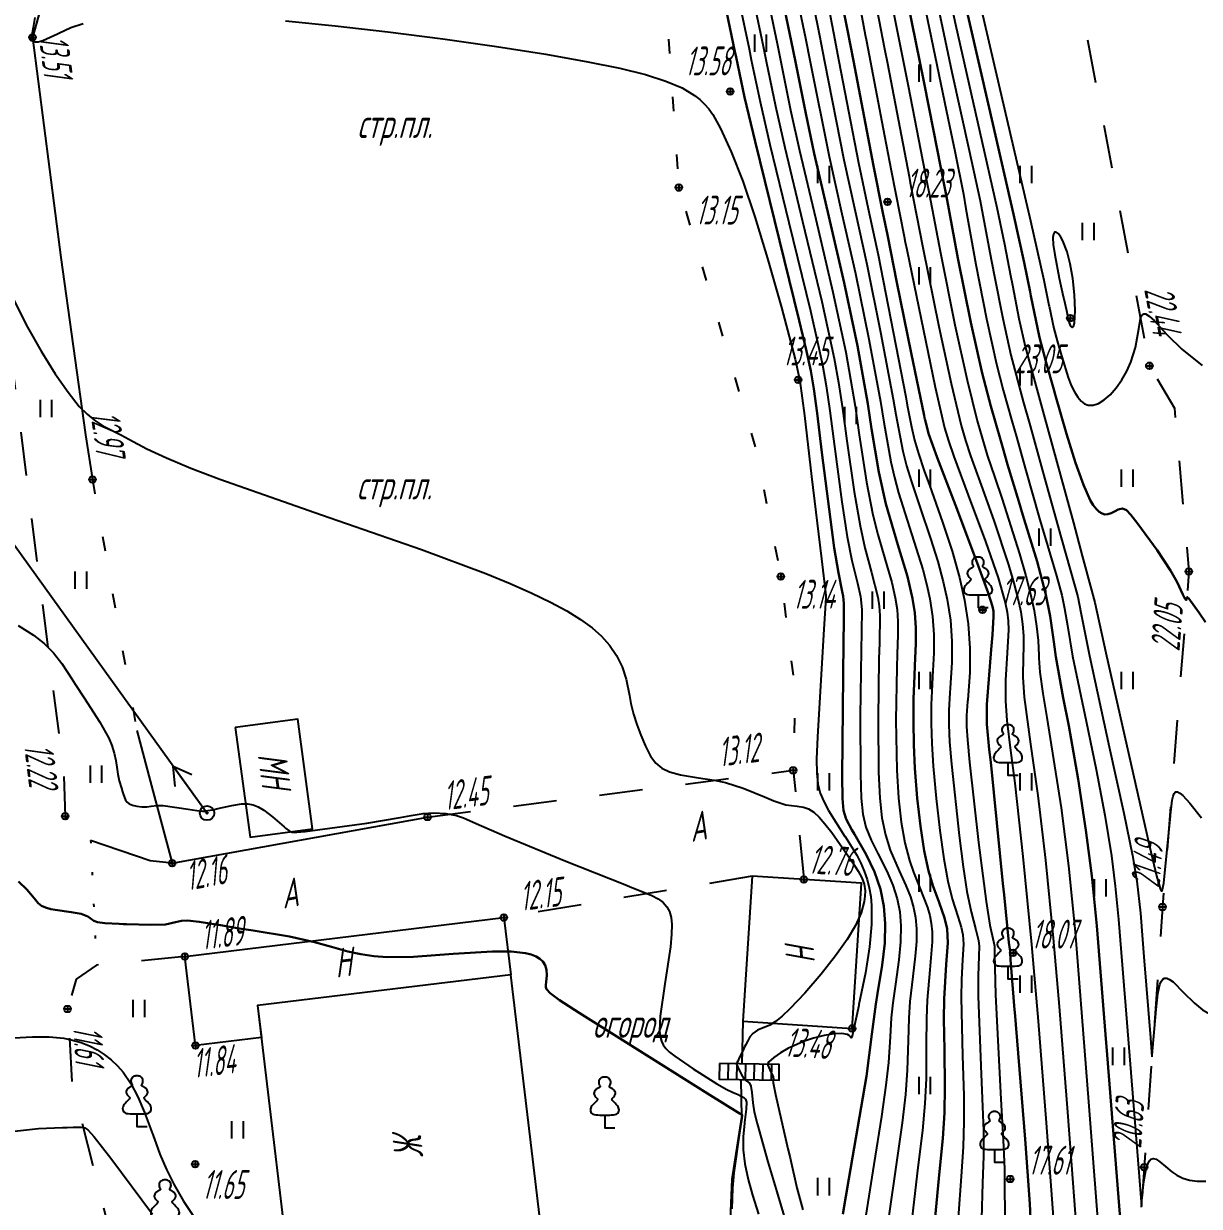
# Model space of a CAD drawing. Extents: x 1233805 to 1234355, y 654698 to 655114.
# Drawn here: x 1234185.61 to 1234226.26, y 654843.69 to 654884.59 of the extents above; entities that cross this region are included whole.
import ezdxf

# ---------------------------------------------------------------- set-up
doc = ezdxf.new("R2010")
doc.units = 0
for name, pattern in [('ИИDash_05_15', [2, 0.5, -1.5]), ('ИИDash_15_15', [3, 1.5, -1.5]), ('ИИDot', [1, 0, -1])]:
    doc.linetypes.add(name, pattern=pattern)
for name, color, linetype, lineweight in [('ИИ_ГОРИЗОНТАЛИ_ОСН', 32, 'Continuous', 25), ('ИИ_ГОРИЗОНТАЛИ_УТОЛЩ', 32, 'Continuous', 30), ('ИИ_ДОРОГИ_АД', 7, 'Continuous', 25), ('ИИ_ЛЭП_НН', 250, 'Continuous', 25), ('ИИ_ОГРАДЫ', 7, 'Continuous', 25), ('ИИ_ОТМЕТКИ', 7, 'Continuous', 25), ('ИИ_СООРУЖЕНИЕ', 7, 'Continuous', 25), ('ИИ_СТРОЕНИЕ', 7, 'Continuous', 25), ('ИИ_УГОДЬЯ', 7, 'Continuous', 25)]:
    doc.layers.add(name, color=color, linetype=linetype, lineweight=lineweight)
doc.styles.add('VNIPISIMPLEXCUR', font='simplex.shx', dxfattribs={"width": 0.8, "oblique": 15})
doc.styles.add('ГОСТ 2.304 КУРСИВ', font='cs_gost2304.shx', dxfattribs={"oblique": 15})
doc.linetypes.add('ИИ052801П', pattern='A,2,[39,3dservice.shx,S=0.8,R=0,X=0,Y=0],2', length=4)
doc.linetypes.add('ИИ054741_6', pattern='A,2,-0.5,[35,3dservice.shx,S=1,R=0,X=0,Y=0],-0.5,2', length=5)
doc.linetypes.add('ИИ054763', pattern='A,2.5,[23,3dservice.shx,S=0.85,R=45,X=0,Y=0],5,[23,3dservice.shx,S=0.85,R=225,X=0,Y=0],2.5', length=10)

# ---------------------------------------------------------------- blocks, each defined once
blk = doc.blocks.new('ИИ05401')
at = {"color": 0, "linetype": 'Continuous', "lineweight": 25}
for points in [[(-0.4, 1.2), (-0.4, 0)], [(0.4, 1.2), (0.4, 0)]]:
    blk.add_lwpolyline(points, dxfattribs=at)
blk = doc.blocks.new('ИИ053881')
at = {"color": 0, "linetype": 'Continuous', "lineweight": 25}
blk.add_lwpolyline([(0, 0.875), (0.129, 0.876), (0.342, 0.878), (0.479, 0.882), (0.614, 0.891), (0.726, 0.907), (0.816, 0.94), (0.906, 1), (0.956, 1.071), (0.983, 1.151), (0.991, 1.231), (0.986, 1.295), (0.963, 1.379), (0.932, 1.445), (0.884, 1.516), (0.798, 1.61), (0.719, 1.692), (0.646, 1.766), (0.575, 1.842), (0.536, 1.889), (0.511, 1.929), (0.501, 1.967), (0.504, 1.992), (0.518, 2.017), (0.545, 2.049), (0.608, 2.115), (0.679, 2.198), (0.732, 2.29), (0.745, 2.372), (0.736, 2.444), (0.709, 2.515), (0.672, 2.575), (0.633, 2.617), (0.596, 2.646), (0.548, 2.678), (0.495, 2.709), (0.408, 2.76), (0.363, 2.789), (0.336, 2.812), (0.324, 2.831), (0.321, 2.846), (0.325, 2.865), (0.335, 2.89), (0.353, 2.928), (0.372, 2.968), (0.4, 3.034), (0.413, 3.103), (0.412, 3.19), (0.398, 3.247), (0.363, 3.319), (0.32, 3.377), (0.284, 3.414), (0.246, 3.444), (0.181, 3.476), (0.125, 3.489), (0.07, 3.496), (0, 3.5), (-0.07, 3.496), (-0.125, 3.489), (-0.181, 3.476), (-0.246, 3.444), (-0.284, 3.414), (-0.32, 3.377), (-0.363, 3.319), (-0.398, 3.247), (-0.412, 3.19), (-0.413, 3.103), (-0.4, 3.034), (-0.372, 2.968), (-0.353, 2.928), (-0.335, 2.89), (-0.325, 2.865), (-0.321, 2.846), (-0.324, 2.831), (-0.336, 2.812), (-0.363, 2.789), (-0.408, 2.76), (-0.495, 2.709), (-0.548, 2.678), (-0.596, 2.646), (-0.633, 2.617), (-0.672, 2.575), (-0.709, 2.515), (-0.736, 2.444), (-0.745, 2.372), (-0.732, 2.29), (-0.679, 2.198), (-0.608, 2.115), (-0.545, 2.049), (-0.518, 2.017), (-0.504, 1.992), (-0.501, 1.967), (-0.511, 1.929), (-0.536, 1.889), (-0.575, 1.842), (-0.646, 1.766), (-0.719, 1.692), (-0.798, 1.61), (-0.884, 1.516), (-0.932, 1.445), (-0.963, 1.379), (-0.986, 1.295), (-0.991, 1.231), (-0.983, 1.151), (-0.956, 1.071), (-0.906, 1), (-0.816, 0.94), (-0.726, 0.907), (-0.614, 0.891), (-0.479, 0.882), (-0.342, 0.878), (-0.129, 0.876)], close=True, dxfattribs=at)
blk.add_lwpolyline([(0, 0.875), (0, 0), (0.7, 0)], dxfattribs=at)
blk = doc.blocks.new('ИИ051081')
at = {"linetype": 'Continuous', "lineweight": 25}
blk.add_hatch(color=0, dxfattribs=at).paths.add_polyline_path([(-0.05, 0, 1), (0.05, 0, 1)])
at = {"color": 0, "linetype": 'Continuous', "lineweight": 25}
for radius in [0.5, 0.05]:
    blk.add_circle((0, 0), radius, dxfattribs=at)
blk = doc.blocks.new('ИИ051144')
at = {"color": 0, "linetype": 'Continuous', "lineweight": 25, "flags": 128}
for points in [[(4, 0), (0, 0)], [(2.775, 0.707), (4, 0), (2.775, -0.707)]]:
    blk.add_lwpolyline(points, dxfattribs=at)
blk = doc.blocks.new('PICKET')
at = {"color": 0, "linetype": 'Continuous', "lineweight": 25}
for p, q in [((-0.23, 0), (0.23, 0)), ((0, 0.23), (0, -0.23))]:
    blk.add_line(p, q, dxfattribs=at)
blk.add_circle((0, 0), 0.23, dxfattribs=at)
at = {"color": 0, "linetype": 'Continuous', "style": 'VNIPISIMPLEXCUR', "oblique": 15, "width": 0.8}
blk.add_attdef('OTMETKA', (1.25, 0.3), '', height=2, dxfattribs=at)
at = {"color": 8, "linetype": 'Continuous', "style": 'VNIPISIMPLEXCUR', "oblique": 15, "width": 0.8, "flags": 1}
blk.add_attdef('NOMER', (1.25, -2.7), '', height=2, dxfattribs=at)

msp = doc.modelspace()

# ---------------------------------------------------------------- linework, layer by layer
at = {"layer": 'ИИ_ГОРИЗОНТАЛИ_ОСН', "flags": 128}
for points, elevation in [([(1234218.083, 654887.841), (1234219.134, 654883.306), (1234220.418, 654877.762), (1234220.882, 654875.719), (1234221.062, 654874.848), (1234221.068, 654874.814), (1234221.228, 654874.045), (1234221.347, 654873.612), (1234221.495, 654873.094), (1234221.503, 654873.066), (1234221.726, 654872.344), (1234221.832, 654872.075), (1234221.94, 654871.852), (1234222.054, 654871.669), (1234222.172, 654871.531), (1234222.294, 654871.438), (1234222.42, 654871.388), (1234222.586, 654871.387), (1234222.77, 654871.448), (1234222.968, 654871.572), (1234223.173, 654871.755), (1234223.381, 654871.992), (1234223.578, 654872.27), (1234223.752, 654872.572), (1234223.893, 654872.881), (1234224.052, 654873.392), (1234224.164, 654874.031), (1234224.226, 654874.388), (1234224.258, 654874.479), (1234224.298, 654874.532), (1234224.341, 654874.551), (1234224.394, 654874.547), (1234224.531, 654874.471), (1234224.713, 654874.305), (1234224.989, 654874.003), (1234225.172, 654873.798), (1234225.66, 654873.324), (1234226.356, 654872.77)], 22.5), ([(1234217.2, 654887.473), (1234217.829, 654884.555), (1234218.67, 654880.828), (1234219.259, 654878.223), (1234219.529, 654876.958), (1234219.736, 654875.875), (1234219.798, 654875.537), (1234220.024, 654874.392), (1234220.238, 654873.427), (1234220.569, 654872.195), (1234220.888, 654871.058), (1234221.904, 654867.321), (1234222.213, 654866.181), (1234222.536, 654865), (1234222.618, 654864.694), (1234222.644, 654864.573), (1234223.025, 654862.831), (1234224.535, 654856.142), (1234224.779, 654855.113), (1234224.906, 654854.676), (1234224.946, 654854.599), (1234224.979, 654854.603), (1234225.035, 654854.866), (1234225.261, 654857.192), (1234225.263, 654857.209), (1234225.319, 654857.737), (1234225.35, 654857.877), (1234225.388, 654857.968), (1234225.439, 654858.016), (1234225.505, 654858.02), (1234225.588, 654857.979), (1234225.693, 654857.892), (1234225.934, 654857.626), (1234226.338, 654857.124)], 21.5), ([(1234216.977, 654886.364), (1234217.702, 654882.912), (1234218.297, 654880.202), (1234218.68, 654878.453), (1234219.021, 654876.672), (1234219.162, 654875.899), (1234219.461, 654874.387), (1234219.743, 654873.117), (1234220.173, 654871.524), (1234220.413, 654870.677), (1234220.921, 654868.834), (1234221.48, 654866.807), (1234221.808, 654865.666), (1234222.06, 654864.761), (1234222.167, 654864.227), (1234222.461, 654862.73), (1234223.144, 654859.581), (1234223.645, 654857.289), (1234223.947, 654855.82), (1234224.096, 654854.932), (1234224.221, 654853.82), (1234224.295, 654852.915), (1234224.342, 654852.318), (1234224.569, 654849.515), (1234224.623, 654848.856)], 21), ([(1234214.447, 654885.642), (1234214.71, 654884.195), (1234214.75, 654883.985), (1234215.376, 654880.701), (1234215.602, 654879.507), (1234216.054, 654877.224), (1234216.094, 654877.03), (1234216.145, 654876.777), (1234217.128, 654872.013), (1234217.451, 654870.608), (1234217.585, 654870.155), (1234217.775, 654869.612), (1234218.271, 654868.278), (1234218.867, 654866.674), (1234219.304, 654865.42), (1234219.548, 654864.57), (1234219.615, 654864.239), (1234219.649, 654863.936), (1234219.658, 654863.618), (1234219.643, 654863.216), (1234219.617, 654862.829), (1234219.562, 654861.881), (1234219.559, 654861.165), (1234219.608, 654860.488), (1234219.736, 654859.454), (1234219.881, 654858.323), (1234220.163, 654855.785), (1234220.458, 654852.747), (1234220.686, 654850.093), (1234220.961, 654846.576), (1234221.248, 654842.687)], 18.5), ([(1234214.982, 654885.754), (1234215.373, 654883.718), (1234215.474, 654883.208), (1234216.222, 654879.305), (1234216.265, 654879.08), (1234216.7, 654876.845), (1234217.259, 654874.11), (1234217.68, 654872.137), (1234218.026, 654870.695), (1234218.177, 654870.17), (1234218.352, 654869.637), (1234218.717, 654868.622), (1234219.154, 654867.406), (1234219.666, 654865.868), (1234219.851, 654865.24), (1234219.988, 654864.711), (1234220.084, 654864.248), (1234220.146, 654863.82), (1234220.176, 654863.413), (1234220.177, 654862.978), (1234220.168, 654862.713), (1234220.158, 654861.987), (1234220.204, 654861.291), (1234220.425, 654859.675), (1234220.68, 654857.894), (1234220.944, 654855.664), (1234221.211, 654852.961), (1234221.413, 654850.597), (1234221.697, 654846.941), (1234222.1, 654841.599)], 19), ([(1234215.515, 654885.844), (1234216.045, 654883.182), (1234216.197, 654882.432), (1234216.843, 654879.102), (1234216.914, 654878.714), (1234217.306, 654876.66), (1234217.812, 654874.176), (1234218.232, 654872.261), (1234218.582, 654870.854), (1234218.93, 654869.662), (1234219.187, 654868.888), (1234219.441, 654868.139), (1234220.045, 654866.254), (1234220.264, 654865.493), (1234220.428, 654864.853), (1234220.547, 654864.291), (1234220.633, 654863.756), (1234220.687, 654863.25), (1234220.712, 654862.74), (1234220.714, 654862.648), (1234220.742, 654862.156), (1234220.848, 654861.417), (1234220.985, 654860.587), (1234221.479, 654857.466), (1234221.733, 654855.458), (1234221.963, 654853.176), (1234222.433, 654847.307), (1234223.267, 654836.389)], 19.5), ([(1234216.671, 654885.67), (1234217.575, 654881.269), (1234217.801, 654880.181), (1234218.101, 654878.684), (1234218.186, 654878.186), (1234218.527, 654876.261), (1234218.899, 654874.382), (1234219.249, 654872.808), (1234219.478, 654871.908), (1234219.779, 654870.849), (1234219.939, 654870.296), (1234220.243, 654869.212), (1234220.747, 654867.432), (1234221.013, 654866.544), (1234221.325, 654865.493), (1234221.502, 654864.828), (1234221.601, 654864.363), (1234221.7, 654863.768), (1234221.88, 654862.71), (1234222.344, 654860.464), (1234222.695, 654858.796), (1234222.998, 654857.21), (1234223.218, 654855.814), (1234223.352, 654854.756), (1234223.468, 654853.605), (1234223.654, 654851.327), (1234223.71, 654850.62), (1234224.154, 654845.012), (1234224.259, 654843.692)], 20.5), ([(1234210.364, 654885.285), (1234210.691, 654883.717), (1234210.768, 654883.339), (1234211.072, 654881.879), (1234211.412, 654880.408), (1234212.07, 654877.705), (1234212.813, 654874.649), (1234213.062, 654873.576), (1234213.227, 654872.79), (1234213.354, 654872.065), (1234213.482, 654871.195), (1234213.643, 654869.966), (1234213.898, 654868.054), (1234214.083, 654866.843), (1234214.243, 654866.022), (1234214.438, 654865.233), (1234214.55, 654864.771), (1234214.596, 654864.328), (1234214.585, 654863.542), (1234214.569, 654862.916), (1234214.539, 654860.64), (1234214.542, 654858.629), (1234214.567, 654857.801), (1234214.624, 654857.251), (1234214.729, 654856.803), (1234214.909, 654856.353), (1234215.144, 654855.893), (1234215.453, 654855.282), (1234215.661, 654854.794), (1234215.81, 654854.326), (1234215.901, 654853.873), (1234215.94, 654853.389), (1234215.93, 654852.836), (1234215.873, 654852.211), (1234215.755, 654851.369), (1234215.663, 654850.721), (1234215.611, 654850.207), (1234215.568, 654849.546), (1234215.509, 654848.665), (1234215.426, 654847.875), (1234215.274, 654846.793), (1234215.007, 654845.129), (1234214.73, 654843.388)], 14.5), ([(1234210.871, 654885.277), (1234211.178, 654883.808), (1234211.282, 654883.291), (1234211.602, 654881.731), (1234211.924, 654880.303), (1234212.537, 654877.749), (1234213.203, 654874.973), (1234213.63, 654873.006), (1234213.779, 654872.179), (1234213.92, 654871.275), (1234214.074, 654870.165), (1234214.325, 654868.391), (1234214.528, 654867.224), (1234214.698, 654866.464), (1234214.931, 654865.603), (1234215.149, 654864.751), (1234215.195, 654864.444), (1234215.217, 654864.12), (1234215.201, 654863.164), (1234215.182, 654862.621), (1234215.151, 654860.557), (1234215.171, 654858.698), (1234215.214, 654857.805), (1234215.288, 654857.117), (1234215.404, 654856.532), (1234215.572, 654855.999), (1234215.885, 654855.288), (1234216.118, 654854.777), (1234216.27, 654854.39), (1234216.379, 654854.025), (1234216.447, 654853.676), (1234216.479, 654853.288), (1234216.476, 654852.846), (1234216.437, 654852.341), (1234216.353, 654851.635), (1234216.254, 654850.767), (1234216.218, 654850.198), (1234216.194, 654849.419), (1234216.16, 654848.394), (1234216.1, 654847.558), (1234215.985, 654846.571), (1234215.776, 654845.126), (1234215.529, 654843.364)], 15), ([(1234211.378, 654885.268), (1234211.665, 654883.9), (1234211.791, 654883.269), (1234212.128, 654881.597), (1234212.435, 654880.198), (1234212.996, 654877.825), (1234213.592, 654875.297), (1234214.033, 654873.224), (1234214.357, 654871.356), (1234214.503, 654870.367), (1234214.752, 654868.731), (1234214.972, 654867.604), (1234215.145, 654866.919), (1234215.397, 654866.049), (1234215.624, 654865.262), (1234215.748, 654864.73), (1234215.809, 654864.326), (1234215.839, 654863.907), (1234215.84, 654863.448), (1234215.815, 654862.781), (1234215.796, 654862.326), (1234215.763, 654860.495), (1234215.8, 654858.767), (1234215.861, 654857.807), (1234215.952, 654856.978), (1234216.077, 654856.261), (1234216.235, 654855.644), (1234216.377, 654855.238), (1234216.587, 654854.725), (1234216.865, 654854.018), (1234216.943, 654853.741), (1234216.993, 654853.478), (1234217.019, 654853.177), (1234217.019, 654852.833), (1234216.938, 654851.861), (1234216.845, 654850.813), (1234216.823, 654850.182), (1234216.819, 654849.274), (1234216.811, 654848.114), (1234216.775, 654847.242), (1234216.691, 654846.313), (1234216.53, 654845.03), (1234216.327, 654843.341)], 15.5), ([(1234212.397, 654885.239), (1234212.639, 654884.084), (1234212.799, 654883.265), (1234213.458, 654879.987), (1234213.905, 654878.006), (1234214.371, 654875.944), (1234214.837, 654873.673), (1234215.233, 654871.518), (1234215.351, 654870.808), (1234215.595, 654869.431), (1234215.718, 654868.895), (1234215.86, 654868.366), (1234216.241, 654867.161), (1234216.698, 654865.706), (1234216.842, 654865.165), (1234216.947, 654864.69), (1234217.038, 654864.085), (1234217.082, 654863.466), (1234217.083, 654862.823), (1234217.04, 654862.004), (1234217.022, 654861.736), (1234216.991, 654861.042), (1234216.987, 654860.388), (1234217.008, 654859.692), (1234217.058, 654858.904), (1234217.156, 654857.796), (1234217.283, 654856.682), (1234217.421, 654855.71), (1234217.561, 654854.935), (1234217.711, 654854.324), (1234217.909, 654853.707), (1234218.029, 654853.342), (1234218.084, 654853.082), (1234218.102, 654852.748), (1234218.076, 654852.211), (1234218.039, 654851.528), (1234218.026, 654850.905), (1234218.073, 654848.889), (1234218.115, 654847.517), (1234218.123, 654846.608), (1234218.097, 654845.747), (1234218.023, 654844.724), (1234217.925, 654843.293)], 16.5), ([(1234212.918, 654885.197), (1234213.126, 654884.175), (1234213.3, 654883.276), (1234213.97, 654879.882), (1234214.36, 654878.099), (1234214.761, 654876.268), (1234215.236, 654873.917), (1234215.671, 654871.599), (1234215.765, 654871.068), (1234216.009, 654869.799), (1234216.138, 654869.294), (1234216.304, 654868.746), (1234216.611, 654867.84), (1234216.967, 654866.785), (1234217.215, 654865.992), (1234217.408, 654865.287), (1234217.546, 654864.669), (1234217.653, 654863.959), (1234217.705, 654863.235), (1234217.703, 654862.495), (1234217.649, 654861.609), (1234217.636, 654861.442), (1234217.602, 654860.85), (1234217.598, 654860.337), (1234217.625, 654859.749), (1234217.687, 654858.973), (1234217.951, 654856.511), (1234218.093, 654855.424), (1234218.224, 654854.58), (1234218.367, 654853.867), (1234218.536, 654853.252), (1234218.63, 654852.885), (1234218.643, 654852.68), (1234218.633, 654852.335), (1234218.614, 654851.655), (1234218.617, 654850.951), (1234218.709, 654848.544), (1234218.798, 654846.291), (1234218.802, 654845.419), (1234218.768, 654844.489), (1234218.723, 654843.269)], 17), ([(1234213.436, 654885.163), (1234213.614, 654884.267), (1234213.8, 654883.291), (1234214.481, 654879.776), (1234214.815, 654878.182), (1234215.151, 654876.592), (1234216.109, 654871.679), (1234216.164, 654871.387), (1234216.305, 654870.647), (1234216.412, 654870.184), (1234216.547, 654869.719), (1234216.748, 654869.127), (1234216.928, 654868.629), (1234217.384, 654867.35), (1234217.712, 654866.34), (1234217.967, 654865.439), (1234218.145, 654864.649), (1234218.268, 654863.828), (1234218.327, 654862.994), (1234218.323, 654862.153), (1234218.255, 654861.208), (1234218.249, 654861.147), (1234218.212, 654860.659), (1234218.209, 654860.285), (1234218.239, 654859.818), (1234218.315, 654859.042), (1234218.627, 654856.264), (1234218.887, 654854.226), (1234219.018, 654853.407), (1234219.141, 654852.841), (1234219.176, 654852.687), (1234219.182, 654852.421), (1234219.208, 654850.997), (1234219.394, 654847.39), (1234219.472, 654845.974), (1234219.518, 654844.986), (1234219.525, 654844.419), (1234219.524, 654844.28), (1234219.559, 654841.957)], 17.5), ([(1234186.002, 654884.796), (1234185.94, 654884.454), (1234185.886, 654884.131), (1234185.887, 654884.04), (1234185.927, 654883.982), (1234186.005, 654883.956), (1234186.117, 654883.962), (1234186.275, 654884.008), (1234186.781, 654884.236), (1234186.823, 654884.257), (1234187.242, 654884.45), (1234187.666, 654884.594)], 13.5), ([(1234194.669, 654884.679), (1234196.377, 654884.511), (1234198.208, 654884.303), (1234200.109, 654884.061), (1234201.961, 654883.799), (1234203.663, 654883.531), (1234205.123, 654883.271), (1234206.229, 654883.043), (1234207.113, 654882.823), (1234207.817, 654882.599), (1234208.374, 654882.361), (1234208.804, 654882.104), (1234208.985, 654881.962), (1234209.149, 654881.806), (1234209.296, 654881.637), (1234209.434, 654881.447), (1234209.709, 654880.964), (1234210.078, 654880.155), (1234210.471, 654879.137), (1234210.889, 654877.911), (1234211.333, 654876.47), (1234211.815, 654874.774), (1234212.282, 654872.988), (1234212.45, 654872.23), (1234212.606, 654871.033), (1234212.856, 654868.929), (1234213.195, 654866.081), (1234213.352, 654864.813), (1234213.352, 654864.812), (1234213.349, 654864.729), (1234213.349, 654864.729), (1234213.277, 654863.651), (1234213.058, 654859.927), (1234213.027, 654859.156), (1234213.031, 654858.67), (1234213.071, 654858.298), (1234213.156, 654857.972), (1234213.272, 654857.688), (1234213.439, 654857.371), (1234214.009, 654856.48), (1234214.012, 654856.475), (1234214.417, 654855.832), (1234214.559, 654855.555), (1234214.677, 654855.28), (1234214.774, 654854.994), (1234214.848, 654854.701), (1234214.899, 654854.399), (1234214.928, 654854.087), (1234214.926, 654853.438), (1234214.854, 654852.66), (1234214.713, 654851.766), (1234214.492, 654850.673), (1234214.482, 654850.629), (1234214.307, 654849.791), (1234214.296, 654849.736), (1234214.254, 654849.577), (1234214.222, 654849.52), (1234214.206, 654849.538), (1234214.158, 654849.593), (1234214.093, 654849.632), (1234213.898, 654849.669), (1234213.633, 654849.655), (1234213.29, 654849.598), (1234212.921, 654849.506), (1234212.571, 654849.392), (1234212.036, 654849.149), (1234211.778, 654848.999), (1234211.543, 654848.84), (1234211.37, 654848.687), (1234211.343, 654848.632), (1234211.345, 654848.572), (1234211.45, 654848.328), (1234211.455, 654848.319), (1234211.521, 654848.18), (1234211.541, 654848.077), (1234211.519, 654848.056), (1234211.519, 654848.056), (1234211.525, 654847.963), (1234211.61, 654847.56), (1234212.036, 654845.679), (1234212.109, 654845.361), (1234212.12, 654845.313), (1234212.349, 654844.331), (1234212.551, 654843.571)], 13.5), ([(1234185.245, 654875.069), (1234185.746, 654874.086), (1234186.219, 654873.255), (1234186.701, 654872.481), (1234187.145, 654871.838), (1234187.536, 654871.351), (1234187.802, 654871.079), (1234188.071, 654870.858), (1234188.351, 654870.679), (1234188.72, 654870.492), (1234188.999, 654870.354), (1234189.25, 654870.217), (1234189.87, 654869.886), (1234190.551, 654869.568), (1234191.391, 654869.218), (1234192.391, 654868.836), (1234195.908, 654867.603), (1234199.367, 654866.398), (1234201.591, 654865.571), (1234202.438, 654865.225), (1234203.183, 654864.897), (1234203.832, 654864.583), (1234204.391, 654864.28), (1234204.864, 654863.986), (1234205.263, 654863.694), (1234205.595, 654863.4), (1234205.868, 654863.096), (1234206.113, 654862.736), (1234206.301, 654862.345), (1234206.438, 654861.919), (1234206.555, 654861.358), (1234206.608, 654861.079), (1234206.696, 654860.712), (1234206.808, 654860.347), (1234206.945, 654859.981), (1234207.112, 654859.597), (1234207.29, 654859.252), (1234207.466, 654859.018), (1234207.681, 654858.84), (1234207.947, 654858.711), (1234208.326, 654858.609), (1234208.942, 654858.507), (1234209.483, 654858.422), (1234209.874, 654858.34), (1234210.484, 654858.153), (1234211.227, 654857.849), (1234211.554, 654857.71), (1234211.968, 654857.573), (1234212.353, 654857.521), (1234212.355, 654857.521), (1234212.571, 654857.494), (1234212.747, 654857.43), (1234212.928, 654857.316), (1234213.117, 654857.144), (1234213.317, 654856.918), (1234213.555, 654856.611), (1234214.19, 654855.699), (1234214.219, 654855.657), (1234214.231, 654855.638), (1234214.468, 654855.277), (1234214.595, 654855.042), (1234214.67, 654854.823), (1234214.702, 654854.595), (1234214.7, 654854.417), (1234214.676, 654854.232), (1234214.565, 654853.834), (1234214.367, 654853.394), (1234214.081, 654852.91), (1234213.686, 654852.351), (1234213.182, 654851.715), (1234212.617, 654851.06), (1234212.098, 654850.512), (1234211.832, 654850.263), (1234211.602, 654850.078), (1234211.407, 654849.955), (1234211.213, 654849.874), (1234211.175, 654849.86), (1234210.985, 654849.775), (1234210.824, 654849.67), (1234210.726, 654849.556), (1234210.722, 654849.548), (1234210.698, 654849.506), (1234210.645, 654849.413), (1234210.567, 654849.26), (1234210.54, 654849.206), (1234210.512, 654849.15), (1234210.437, 654848.999), (1234210.363, 654848.842), (1234210.302, 654848.713), (1234210.269, 654848.647), (1234210.256, 654848.618), (1234210.261, 654848.598), (1234210.263, 654848.594), (1234210.272, 654848.581), (1234210.308, 654848.502), (1234210.309, 654848.498), (1234210.417, 654848.264), (1234210.517, 654848.097), (1234210.597, 654848.031), (1234210.598, 654848.03), (1234210.702, 654847.949), (1234210.758, 654847.847), (1234210.784, 654847.63), (1234210.817, 654847.265), (1234210.873, 654846.955), (1234210.971, 654846.547), (1234211.345, 654845.225), (1234211.653, 654844.194), (1234212.346, 654841.858)], 13), ([(1234185.426, 654863.768), (1234185.95, 654863.442), (1234186.321, 654863.15), (1234186.645, 654862.824), (1234186.936, 654862.455), (1234187.282, 654861.93), (1234187.398, 654861.748), (1234187.709, 654861.274), (1234188.248, 654860.436), (1234188.554, 654859.873), (1234188.66, 654859.618), (1234188.741, 654859.36), (1234188.799, 654859.1), (1234188.844, 654858.789), (1234188.865, 654858.633), (1234188.912, 654858.4), (1234188.989, 654858.15), (1234189.031, 654858.018), (1234189.051, 654857.948), (1234189.132, 654857.729), (1234189.185, 654857.659), (1234189.255, 654857.606), (1234189.37, 654857.557), (1234189.521, 654857.522), (1234189.7, 654857.504), (1234189.875, 654857.506), (1234190.024, 654857.527), (1234190.219, 654857.552), (1234190.439, 654857.546), (1234191.296, 654857.423), (1234191.596, 654857.375), (1234191.793, 654857.351), (1234191.869, 654857.357), (1234191.872, 654857.358), (1234191.882, 654857.359), (1234192.148, 654857.401), (1234192.325, 654857.443), (1234192.812, 654857.553), (1234193.148, 654857.602), (1234193.362, 654857.605), (1234193.547, 654857.573), (1234193.725, 654857.503), (1234193.919, 654857.385), (1234194.217, 654857.156), (1234194.618, 654856.808), (1234194.662, 654856.769), (1234194.788, 654856.668), (1234194.897, 654856.628), (1234195.059, 654856.621), (1234195.349, 654856.647), (1234197.477, 654856.942), (1234198.63, 654857.139), (1234199.005, 654857.205), (1234199.429, 654857.267), (1234199.783, 654857.29), (1234200.212, 654857.276), (1234200.578, 654857.205), (1234200.821, 654857.119), (1234201.253, 654856.932), (1234202.239, 654856.503), (1234204.362, 654855.625), (1234206.395, 654854.817), (1234206.562, 654854.753), (1234207.331, 654854.438), (1234207.552, 654854.316), (1234207.718, 654854.192), (1234207.847, 654854.047), (1234207.937, 654853.88), (1234207.994, 654853.679), (1234208.02, 654853.435), (1234208.016, 654853.094), (1234207.978, 654852.662), (1234207.783, 654851.386), (1234207.613, 654850.259), (1234207.594, 654849.759), (1234207.615, 654849.568), (1234207.659, 654849.405), (1234207.725, 654849.268), (1234207.817, 654849.142), (1234207.941, 654849.019), (1234208.121, 654848.876), (1234208.754, 654848.44), (1234209.581, 654847.921), (1234209.92, 654847.725), (1234210.116, 654847.635), (1234210.14, 654847.626), (1234210.31, 654847.558), (1234210.396, 654847.511), (1234210.417, 654847.498), (1234210.469, 654847.471), (1234210.508, 654847.45), (1234210.571, 654847.393), (1234210.599, 654847.289), (1234210.593, 654847.053), (1234210.537, 654846.583), (1234210.535, 654846.569), (1234210.489, 654846.094), (1234210.494, 654845.646), (1234210.551, 654845.152), (1234210.661, 654844.612), (1234210.808, 654844.072), (1234211.015, 654843.416)], 12.5), ([(1234224.627, 654848.917), (1234224.65, 654849.175), (1234224.764, 654850.498), (1234224.822, 654851.039), (1234224.894, 654851.36), (1234224.941, 654851.468), (1234224.997, 654851.54), (1234225.061, 654851.575), (1234225.135, 654851.575), (1234225.231, 654851.533), (1234225.35, 654851.446), (1234225.714, 654851.087), (1234226.092, 654850.708), (1234226.375, 654850.479), (1234226.637, 654850.338), (1234226.918, 654850.254), (1234227.215, 654850.229), (1234227.55, 654850.259), (1234227.782, 654850.292)], 21), ([(1234185.27, 654849.512), (1234185.915, 654849.554), (1234186.494, 654849.551), (1234186.998, 654849.5), (1234187.306, 654849.437), (1234187.602, 654849.349), (1234187.884, 654849.237), (1234188.15, 654849.101), (1234188.401, 654848.941), (1234188.635, 654848.758), (1234188.851, 654848.552), (1234189.049, 654848.325), (1234189.315, 654847.94), (1234189.562, 654847.479), (1234189.794, 654846.938), (1234190.067, 654846.193), (1234190.074, 654846.173), (1234190.324, 654845.487), (1234190.549, 654844.959), (1234190.816, 654844.427), (1234191.14, 654843.869), (1234191.868, 654842.768)], 11.5), ([(1234185.195, 654846.274), (1234186.12, 654846.376), (1234186.957, 654846.413), (1234187.114, 654846.416), (1234187.326, 654846.424), (1234187.605, 654846.427), (1234187.723, 654846.401), (1234187.83, 654846.337), (1234188.051, 654846.096), (1234188.622, 654845.359), (1234190.07, 654843.421)], 11), ([(1234224.257, 654843.654), (1234224.289, 654844.034), (1234224.343, 654844.551), (1234224.407, 654844.923), (1234224.488, 654845.18), (1234224.533, 654845.264), (1234224.583, 654845.317), (1234224.667, 654845.344), (1234224.771, 654845.315), (1234224.899, 654845.231), (1234225.092, 654845.066), (1234225.31, 654844.881), (1234225.477, 654844.763), (1234225.687, 654844.66), (1234225.922, 654844.592), (1234226.181, 654844.559), (1234226.481, 654844.559)], 20.5)]:
    msp.add_lwpolyline(points, dxfattribs=dict(at, elevation=elevation))
at = {"layer": 'ИИ_ГОРИЗОНТАЛИ_ОСН', "elevation": 23, "flags": 128}
msp.add_lwpolyline([(1234221.703, 654874.452), (1234221.722, 654874.354), (1234221.736, 654874.314), (1234221.759, 654874.251), (1234221.762, 654874.24), (1234221.811, 654874.124), (1234221.86, 654874.082), (1234221.91, 654874.115), (1234221.945, 654874.226), (1234221.969, 654874.666), (1234221.942, 654875.206), (1234221.881, 654875.776), (1234221.796, 654876.278), (1234221.693, 654876.692), (1234221.545, 654877.076), (1234221.462, 654877.224), (1234221.381, 654877.328), (1234221.31, 654877.379), (1234221.253, 654877.373), (1234221.216, 654877.31), (1234221.2, 654877.194), (1234221.211, 654876.948), (1234221.26, 654876.588), (1234221.415, 654875.787), (1234221.555, 654875.151), (1234221.572, 654875.074), (1234221.663, 654874.664), (1234221.697, 654874.498), (1234221.703, 654874.456), (1234221.703, 654874.452)], close=True, dxfattribs=at)
at = {"layer": 'ИИ_ГОРИЗОНТАЛИ_УТОЛЩ', "flags": 128}
for points, elevation in [([(1234215.644, 654887.984), (1234216.729, 654882.586), (1234216.92, 654881.656), (1234217.463, 654878.899), (1234217.515, 654878.608), (1234217.911, 654876.475), (1234218.362, 654874.253), (1234218.754, 654872.499), (1234219.046, 654871.36), (1234219.392, 654870.16), (1234219.465, 654869.915), (1234219.631, 654869.346), (1234220.014, 654868.058), (1234220.159, 654867.593), (1234220.65, 654865.985), (1234220.945, 654864.895), (1234221.108, 654864.099), (1234221.233, 654863.207), (1234221.3, 654862.69), (1234221.557, 654861.274), (1234221.745, 654860.304), (1234222.07, 654858.46), (1234222.341, 654856.695), (1234222.541, 654855.118), (1234222.716, 654853.391), (1234223.021, 654849.634), (1234223.077, 654848.922), (1234223.739, 654840.509)], 20), ([(1234209.562, 654886.678), (1234210.204, 654883.625), (1234210.245, 654883.423), (1234210.536, 654882.045), (1234210.901, 654880.513), (1234211.571, 654877.791), (1234212.423, 654874.325), (1234212.677, 654873.259), (1234212.823, 654872.575), (1234212.929, 654871.954), (1234213.044, 654871.114), (1234213.213, 654869.755), (1234213.639, 654866.462), (1234213.78, 654865.59), (1234213.915, 654864.953), (1234213.951, 654864.791), (1234213.974, 654864.533), (1234213.967, 654863.916), (1234213.955, 654863.211), (1234213.913, 654858.56), (1234213.921, 654857.794), (1234213.96, 654857.381), (1234214.051, 654857.072), (1234214.246, 654856.708), (1234214.338, 654856.557), (1234214.742, 654855.858), (1234215.028, 654855.25), (1234215.234, 654854.654), (1234215.356, 654854.071), (1234215.401, 654853.474), (1234215.381, 654852.794), (1234215.298, 654852.031), (1234215.138, 654851.053), (1234215.073, 654850.675), (1234214.937, 654849.639), (1234214.752, 654848.192), (1234214.147, 654844.637), (1234213.932, 654843.412)], 14), ([(1234217.956, 654886.198), (1234218.994, 654881.673), (1234219.839, 654877.992), (1234220.207, 654876.326), (1234220.409, 654875.306), (1234220.433, 654875.175), (1234220.733, 654873.736), (1234220.967, 654872.87), (1234221.23, 654871.937), (1234221.279, 654871.763), (1234221.667, 654870.399), (1234221.977, 654869.4), (1234222.252, 654868.633), (1234222.489, 654868.107), (1234222.59, 654867.938), (1234222.691, 654867.805), (1234222.792, 654867.707), (1234222.895, 654867.645), (1234222.996, 654867.617), (1234223.101, 654867.621), (1234223.211, 654867.656), (1234223.349, 654867.73), (1234223.457, 654867.788), (1234223.602, 654867.815), (1234223.74, 654867.756), (1234223.895, 654867.605), (1234224.136, 654867.294), (1234224.801, 654866.373), (1234225.262, 654865.673), (1234225.49, 654865.269), (1234225.69, 654864.848), (1234225.755, 654864.71), (1234225.808, 654864.652), (1234225.832, 654864.736), (1234225.832, 654864.736), (1234225.845, 654864.758), (1234225.896, 654864.704), (1234226.25, 654864.209), (1234226.471, 654863.892)], 22), ([(1234213.867, 654885.54), (1234214.101, 654884.359), (1234214.301, 654883.302), (1234214.993, 654879.671), (1234215.316, 654878.047), (1234215.474, 654877.278), (1234215.803, 654875.636), (1234216.291, 654873.207), (1234216.745, 654871.03), (1234216.774, 654870.898), (1234216.777, 654870.882), (1234216.898, 654870.411), (1234217.198, 654869.586), (1234217.824, 654867.935), (1234218.58, 654865.942), (1234218.961, 654864.906), (1234219.108, 654864.428), (1234219.138, 654864.264), (1234219.147, 654864.09), (1234219.108, 654863.454), (1234219.062, 654862.938), (1234218.915, 654861.039), (1234218.914, 654860.367), (1234218.999, 654859.483), (1234219.048, 654859.042), (1234219.47, 654854.853), (1234219.509, 654854.456), (1234219.673, 654852.816), (1234219.717, 654852.509), (1234219.721, 654852.489), (1234219.723, 654852.453), (1234219.732, 654852.219), (1234219.871, 654850.486), (1234219.878, 654850.397), (1234220.236, 654846.01), (1234220.397, 654843.776), (1234220.489, 654841.804)], 18), ([(1234211.885, 654885.259), (1234212.152, 654883.992), (1234212.296, 654883.262), (1234212.652, 654881.476), (1234212.947, 654880.092), (1234213.451, 654877.913), (1234213.982, 654875.62), (1234214.436, 654873.446), (1234214.795, 654871.437), (1234214.929, 654870.579), (1234215.175, 654869.077), (1234215.416, 654867.985), (1234215.835, 654866.567), (1234216.167, 654865.465), (1234216.348, 654864.71), (1234216.423, 654864.207), (1234216.46, 654863.689), (1234216.462, 654863.14), (1234216.428, 654862.395), (1234216.409, 654862.031), (1234216.381, 654861.234), (1234216.375, 654860.441), (1234216.391, 654859.642), (1234216.429, 654858.836), (1234216.508, 654857.805), (1234216.617, 654856.835), (1234216.749, 654855.987), (1234216.898, 654855.289), (1234217.047, 654854.781), (1234217.26, 654854.199), (1234217.451, 654853.669), (1234217.538, 654853.28), (1234217.561, 654852.799), (1234217.511, 654852.052), (1234217.435, 654850.859), (1234217.429, 654850.156), (1234217.445, 654849.104), (1234217.463, 654847.824), (1234217.449, 654846.925), (1234217.394, 654846.038), (1234217.278, 654844.894), (1234217.126, 654843.317)], 16), ([(1234185.435, 654854.917), (1234185.727, 654854.643), (1234185.972, 654854.344), (1234186.109, 654854.175), (1234186.232, 654854.078), (1234186.368, 654854.018), (1234186.548, 654853.967), (1234187.088, 654853.886), (1234187.26, 654853.865), (1234187.605, 654853.8), (1234187.826, 654853.708), (1234187.912, 654853.648), (1234188.038, 654853.565), (1234188.164, 654853.517), (1234188.413, 654853.48), (1234188.91, 654853.455), (1234189.056, 654853.449), (1234189.168, 654853.445), (1234190.011, 654853.42), (1234190.514, 654853.437), (1234190.86, 654853.51), (1234191.07, 654853.559), (1234191.279, 654853.569), (1234191.68, 654853.529), (1234192.42, 654853.408), (1234193.06, 654853.301), (1234193.55, 654853.223), (1234194.803, 654853.015), (1234195.668, 654852.828), (1234196.25, 654852.664), (1234196.82, 654852.504), (1234197.268, 654852.405), (1234197.717, 654852.339), (1234198.18, 654852.306), (1234199.09, 654852.318), (1234200.463, 654852.414), (1234201.819, 654852.504), (1234202.462, 654852.5), (1234202.962, 654852.442), (1234203.161, 654852.392), (1234203.327, 654852.328), (1234203.461, 654852.25), (1234203.563, 654852.157), (1234203.647, 654852.025), (1234203.694, 654851.866), (1234203.705, 654851.681), (1234203.682, 654851.439), (1234203.671, 654851.353), (1234203.67, 654851.269), (1234203.689, 654851.203), (1234203.821, 654851.055), (1234204.141, 654850.822), (1234204.816, 654850.384), (1234209.258, 654847.587), (1234210.388, 654846.885), (1234210.392, 654846.883), (1234210.414, 654846.875), (1234210.425, 654846.869), (1234210.427, 654846.868), (1234210.435, 654846.864), (1234210.439, 654846.862), (1234210.451, 654846.841), (1234210.441, 654846.736), (1234210.364, 654846.224), (1234210.352, 654846.145), (1234210.162, 654844.842), (1234210.115, 654844.32), (1234210.097, 654843.603)], 12)]:
    msp.add_lwpolyline(points, dxfattribs=dict(at, elevation=elevation))
at = {"layer": 'ИИ_ДОРОГИ_АД', "linetype": 'ИИDash_15_15', "flags": 128}
for points in [[(1234220.863, 654901.437), (1234221.096, 654898.773), (1234221.518, 654896.529), (1234222.987, 654889.058), (1234221.8, 654887.144), (1234224.533, 654872.757), (1234225.398, 654871.29), (1234225.9, 654865.639), (1234224.988, 654854.039), (1234223.549, 654833.613), (1234222.214, 654816.32), (1234220.872, 654801.349), (1234218.967, 654787.55), (1234216.644, 654771.3), (1234212.47, 654757.246), (1234207.671, 654743.556), (1234206.578, 654741.423), (1234205.97, 654740.262), (1234204.615, 654740.488), (1234204.978, 654743.309), (1234205.551, 654746.133), (1234204.405, 654748.021), (1234202.9, 654749.07), (1234202.418, 654750.982)], [(1234197.975, 654900.128), (1234197.59, 654899.904), (1234196.876, 654898.759), (1234196.29, 654896.512), (1234195.893, 654894.681), (1234194.279, 654894.008), (1234191.809, 654893.738), (1234190.114, 654893.667), (1234188.111, 654892.748), (1234185.367, 654891.347), (1234184.423, 654890.605), (1234183.733, 654889.802), (1234183.394, 654888.691), (1234183.488, 654886.826), (1234183.671, 654884.514), (1234183.903, 654881.574), (1234184.626, 654876.396), (1234185.108, 654873.647), (1234186.992, 654858.696), (1234187.05, 654857.179), (1234187.415, 654856.641), (1234187.927, 654856.344)], [(1234199.571, 654857.151), (1234212.22, 654858.765), (1234212.587, 654854.988)], [(1234210.801, 654855.103), (1234202.211, 654853.672)], [(1234191.181, 654852.33), (1234188.131, 654852.027), (1234187.428, 654851.538), (1234187.13, 654850.512), (1234187.289, 654847.906), (1234190.381, 654835.689), (1234192.165, 654827.242), (1234192.466, 654826.169), (1234193.026, 654825.954), (1234193.831, 654826.055)]]:
    msp.add_lwpolyline(points, dxfattribs=at)
at = {"layer": 'ИИ_ДОРОГИ_АД', "flags": 128}
msp.add_lwpolyline([(1234190.746, 654855.555), (1234189.983, 654855.64), (1234187.927, 654856.344)], dxfattribs=at)
at = {"layer": 'ИИ_ДОРОГИ_АД', "linetype": 'ИИDot', "flags": 128}
msp.add_lwpolyline([(1234187.927, 654856.344), (1234188.131, 654852.027)], dxfattribs=at)
at = {"layer": 'ИИ_ЛЭП_НН', "elevation": -11.67, "flags": 128}
msp.add_lwpolyline([(1234180.16, 654873.686), (1234191.951, 654857.288)], dxfattribs=at)
at = {"layer": 'ИИ_ОГРАДЫ', "linetype": 'ИИ054763', "flags": 128}
msp.add_lwpolyline([(1234186.562, 654886.43), (1234185.916, 654884.102), (1234186.898, 654876.499), (1234187.75, 654870.366), (1234187.99, 654868.82)], dxfattribs=at)
at = {"layer": 'ИИ_ОГРАДЫ', "linetype": 'ИИ054741_6'}
msp.add_lwpolyline([(1234189.523, 654860.14), (1234189.984, 654858.4), (1234190.746, 654855.555), (1234199.571, 654857.151)], dxfattribs=at)
at = {"layer": 'ИИ_СООРУЖЕНИЕ', "linetype": 'ИИ052801П', "flags": 128}
for points in [[(1234210.479, 654850.086), (1234210.442, 654848.611)], [(1234210.411, 654848.074), (1234210.429, 654846.773), (1234210.092, 654844.628), (1234209.951, 654840.999), (1234209.813, 654835.161), (1234209.742, 654831.14)]]:
    msp.add_lwpolyline(points, dxfattribs=at)
at = {"layer": 'ИИ_СООРУЖЕНИЕ'}
msp.add_lwpolyline([(1234209.671, 654848.624), (1234209.663, 654848.086), (1234211.729, 654848.052), (1234211.738, 654848.59)], close=True, dxfattribs=at)
for points in [[(1234209.971, 654848.619), (1234209.963, 654848.081)], [(1234210.271, 654848.614), (1234210.263, 654848.076)], [(1234210.571, 654848.609), (1234210.562, 654848.071)], [(1234210.871, 654848.604), (1234210.862, 654848.066)], [(1234211.171, 654848.599), (1234211.162, 654848.062)], [(1234211.471, 654848.595), (1234211.462, 654848.057)]]:
    msp.add_lwpolyline(points, dxfattribs=at)
at = {"layer": 'ИИ_СТРОЕНИЕ'}
for points in [[(1234192.929, 654860.243), (1234193.439, 654856.453), (1234195.596, 654856.743), (1234195.086, 654860.533)], [(1234210.801, 654855.103), (1234210.479, 654850.086), (1234214.26, 654849.842), (1234214.582, 654854.86)], [(1234202.452, 654851.692), (1234193.701, 654850.628), (1234193.833, 654849.524), (1234191.556, 654849.247), (1234191.181, 654852.33), (1234202.211, 654853.672)], [(1234193.701, 654850.628), (1234195.003, 654839.711), (1234203.753, 654840.775), (1234202.452, 654851.692)]]:
    msp.add_lwpolyline(points, close=True, dxfattribs=at)
at = {"layer": 'ИИ_УГОДЬЯ', "linetype": 'ИИDash_05_15', "flags": 128}
for points in [[(1234208.486, 654890.015), (1234207.86, 654884.692), (1234208.261, 654878.915), (1234210.938, 654869.832), (1234211.793, 654865.471), (1234212.289, 654861.43), (1234212.22, 654858.765)], [(1234187.99, 654868.82), (1234189.523, 654860.14)]]:
    msp.add_lwpolyline(points, dxfattribs=at)

# ---------------------------------------------------------------- block references
at = {"layer": 'ИИ_ЛЭП_НН', "xscale": 0.4999999999999996, "yscale": 0.4999999999999996, "zscale": 0.4999999999999996, "rotation": 125.7173431791863}
msp.add_blockref('ИИ051144', (1234191.951, 654857.288, -11.67), dxfattribs=at)
at = {"layer": 'ИИ_ЛЭП_НН', "xscale": 0.5, "yscale": 0.5, "zscale": 0.5}
msp.add_blockref('ИИ051081', (1234191.951, 654857.288, -11.67), dxfattribs=at)
at = {"layer": 'ИИ_ОТМЕТКИ'}
ref = msp.add_blockref('PICKET', (1234185.916, 654884.102, 13.506), dxfattribs=dict(at, xscale=0.5, yscale=0.5, zscale=0.5))
ref.add_attrib('OTMETKA', '13.51', (1234186.132, 654884.126, 13.506), dxfattribs={"layer": '0', "color": 0, "linetype": 'Continuous', "height": 1, "rotation": 277.3607, "style": 'ГОСТ 2.304 КУРСИВ', "oblique": 15, "width": 0.65})
ref = msp.add_blockref('PICKET', (1234210.041, 654882.24, 13.58), dxfattribs=dict(at, xscale=0.5, yscale=0.5, zscale=0.5))
ref.add_attrib('OTMETKA', '13.58', (1234208.477, 654882.796, 13.58), dxfattribs={"layer": '0', "color": 0, "linetype": 'Continuous', "height": 1, "style": 'ГОСТ 2.304 КУРСИВ', "oblique": 15, "width": 0.65})
ref = msp.add_blockref('PICKET', (1234215.477, 654878.422, 18.229), dxfattribs=dict(at, xscale=0.5, yscale=0.5, zscale=0.5))
ref.add_attrib('OTMETKA', '18.23', (1234216.102, 654878.572, 18.229), dxfattribs={"layer": '0', "color": 0, "linetype": 'Continuous', "height": 1, "style": 'ГОСТ 2.304 КУРСИВ', "oblique": 15, "width": 0.65})
ref = msp.add_blockref('PICKET', (1234208.261, 654878.915, 13.148), dxfattribs=dict(at, xscale=0.5, yscale=0.5, zscale=0.5))
ref.add_attrib('OTMETKA', '13.15', (1234208.846, 654877.639, 13.148), dxfattribs={"layer": '0', "color": 0, "linetype": 'Continuous', "height": 1, "style": 'ГОСТ 2.304 КУРСИВ', "oblique": 15, "width": 0.65})
ref = msp.add_blockref('PICKET', (1234224.533, 654872.757, 22.443), dxfattribs=dict(at, xscale=0.5, yscale=0.5, zscale=0.5))
ref.add_attrib('OTMETKA', '22.44', (1234224.35, 654875.396, 22.443), dxfattribs={"layer": '0', "color": 0, "linetype": 'Continuous', "height": 1, "rotation": 280.7558, "style": 'ГОСТ 2.304 КУРСИВ', "oblique": 15, "width": 0.65})
ref = msp.add_blockref('PICKET', (1234221.798, 654874.4, 23.052), dxfattribs=dict(at, xscale=0.5, yscale=0.5, zscale=0.5))
ref.add_attrib('OTMETKA', '23.05', (1234219.89, 654872.497, 23.052), dxfattribs={"layer": '0', "color": 0, "linetype": 'Continuous', "height": 1, "style": 'ГОСТ 2.304 КУРСИВ', "oblique": 15, "width": 0.65})
ref = msp.add_blockref('PICKET', (1234212.392, 654872.272, 13.448), dxfattribs=dict(at, xscale=0.5, yscale=0.5, zscale=0.5))
ref.add_attrib('OTMETKA', '13.45', (1234211.852, 654872.763, 13.448), dxfattribs={"layer": '0', "color": 0, "linetype": 'Continuous', "height": 1, "style": 'ГОСТ 2.304 КУРСИВ', "oblique": 15, "width": 0.65})
ref = msp.add_blockref('PICKET', (1234187.99, 654868.82, 12.965), dxfattribs=dict(at, xscale=0.5, yscale=0.5, zscale=0.5))
ref.add_attrib('OTMETKA', '12.97', (1234187.919, 654871.123, 12.965), dxfattribs={"layer": '0', "color": 0, "linetype": 'Continuous', "height": 1, "rotation": 277.9096, "style": 'ГОСТ 2.304 КУРСИВ', "oblique": 15, "width": 0.65})
ref = msp.add_blockref('PICKET', (1234211.793, 654865.471, 13.14), dxfattribs=dict(at, xscale=0.5, yscale=0.5, zscale=0.5))
ref.add_attrib('OTMETKA', '13.14', (1234212.205, 654864.353, 13.14), dxfattribs={"layer": '0', "color": 0, "linetype": 'Continuous', "height": 1, "style": 'ГОСТ 2.304 КУРСИВ', "oblique": 15, "width": 0.65})
ref = msp.add_blockref('PICKET', (1234225.9, 654865.639, 22.053), dxfattribs=dict(at, xscale=0.5, yscale=0.5, zscale=0.5))
ref.add_attrib('OTMETKA', '22.05', (1234225.573, 654862.865, 22.053), dxfattribs={"layer": '0', "color": 0, "linetype": 'Continuous', "height": 1, "rotation": 85.5042, "style": 'ГОСТ 2.304 КУРСИВ', "oblique": 15, "width": 0.65})
ref = msp.add_blockref('PICKET', (1234218.766, 654864.32, 17.629), dxfattribs=dict(at, xscale=0.5, yscale=0.5, zscale=0.5))
ref.add_attrib('OTMETKA', '17.63', (1234219.391, 654864.47, 17.629), dxfattribs={"layer": '0', "color": 0, "linetype": 'Continuous', "height": 1, "style": 'ГОСТ 2.304 КУРСИВ', "oblique": 15, "width": 0.65})
ref = msp.add_blockref('PICKET', (1234212.22, 654858.765, 13.117), dxfattribs=dict(at, xscale=0.5, yscale=0.5, zscale=0.5))
ref.add_attrib('OTMETKA', '13.12', (1234209.677, 654858.886, 13.117), dxfattribs={"layer": '0', "color": 0, "linetype": 'Continuous', "height": 1, "rotation": 7.2733, "style": 'ГОСТ 2.304 КУРСИВ', "oblique": 15, "width": 0.65})
ref = msp.add_blockref('PICKET', (1234187.05, 654857.179, 12.22), dxfattribs=dict(at, xscale=0.5, yscale=0.5, zscale=0.5))
ref.add_attrib('OTMETKA', '12.22', (1234185.622, 654859.626, 12.22), dxfattribs={"layer": '0', "color": 0, "linetype": 'Continuous', "height": 1, "rotation": 277.1819, "style": 'ГОСТ 2.304 КУРСИВ', "oblique": 15, "width": 0.65})
ref = msp.add_blockref('PICKET', (1234199.571, 654857.151, 12.45), dxfattribs=dict(at, xscale=0.5, yscale=0.5, zscale=0.5))
ref.add_attrib('OTMETKA', '12.45', (1234200.172, 654857.379, 12.45), dxfattribs={"layer": '0', "color": 0, "linetype": 'Continuous', "height": 1, "rotation": 7.2733, "style": 'ГОСТ 2.304 КУРСИВ', "oblique": 15, "width": 0.65})
ref = msp.add_blockref('PICKET', (1234212.587, 654854.988, 12.76), dxfattribs=dict(at, xscale=0.5, yscale=0.5, zscale=0.5))
ref.add_attrib('OTMETKA', '12.76', (1234212.738, 654855.201, 12.76), dxfattribs={"layer": '0', "color": 0, "linetype": 'Continuous', "height": 1, "rotation": 356.3189, "style": 'ГОСТ 2.304 КУРСИВ', "oblique": 15, "width": 0.65})
ref = msp.add_blockref('PICKET', (1234224.988, 654854.039, 21.492), dxfattribs=dict(at, xscale=0.5, yscale=0.5, zscale=0.5))
ref.add_attrib('OTMETKA', '21.49', (1234224.887, 654854.674, 21.492), dxfattribs={"layer": '0', "color": 0, "linetype": 'Continuous', "height": 1, "rotation": 85.5042, "style": 'ГОСТ 2.304 КУРСИВ', "oblique": 15, "width": 0.65})
ref = msp.add_blockref('PICKET', (1234190.746, 654855.555, 12.155), dxfattribs=dict(at, xscale=0.5, yscale=0.5, zscale=0.5))
ref.add_attrib('OTMETKA', '12.16', (1234191.286, 654854.604, 12.155), dxfattribs={"layer": '0', "color": 0, "linetype": 'Continuous', "height": 1, "rotation": 10.2527, "style": 'ГОСТ 2.304 КУРСИВ', "oblique": 15, "width": 0.65})
ref = msp.add_blockref('PICKET', (1234202.211, 654853.672, 12.153), dxfattribs=dict(at, xscale=0.5, yscale=0.5, zscale=0.5))
ref.add_attrib('OTMETKA', '12.15', (1234202.812, 654853.9, 12.153), dxfattribs={"layer": '0', "color": 0, "linetype": 'Continuous', "height": 1, "rotation": 7.2733, "style": 'ГОСТ 2.304 КУРСИВ', "oblique": 15, "width": 0.65})
ref = msp.add_blockref('PICKET', (1234191.181, 654852.33, 11.888), dxfattribs=dict(at, xscale=0.5, yscale=0.5, zscale=0.5))
ref.add_attrib('OTMETKA', '11.89', (1234191.783, 654852.554, 11.888), dxfattribs={"layer": '0', "color": 0, "linetype": 'Continuous', "height": 1, "rotation": 6.9322, "style": 'ГОСТ 2.304 КУРСИВ', "oblique": 15, "width": 0.65})
ref = msp.add_blockref('PICKET', (1234219.826, 654852.451, 18.071), dxfattribs=dict(at, xscale=0.5, yscale=0.5, zscale=0.5))
ref.add_attrib('OTMETKA', '18.07', (1234220.451, 654852.601, 18.071), dxfattribs={"layer": '0', "color": 0, "linetype": 'Continuous', "height": 1, "style": 'ГОСТ 2.304 КУРСИВ', "oblique": 15, "width": 0.65})
ref = msp.add_blockref('PICKET', (1234187.13, 654850.512, 11.611), dxfattribs=dict(at, xscale=0.5, yscale=0.5, zscale=0.5))
ref.add_attrib('OTMETKA', '11.61', (1234187.318, 654849.897, 11.611), dxfattribs={"layer": '0', "color": 0, "linetype": 'Continuous', "height": 1, "rotation": 273.4953, "style": 'ГОСТ 2.304 КУРСИВ', "oblique": 15, "width": 0.65})
ref = msp.add_blockref('PICKET', (1234214.26, 654849.842, 13.48), dxfattribs=dict(at, xscale=0.5, yscale=0.5, zscale=0.5))
ref.add_attrib('OTMETKA', '13.48', (1234211.905, 654848.873, 13.48), dxfattribs={"layer": '0', "color": 0, "linetype": 'Continuous', "height": 1, "rotation": 356.3189, "style": 'ГОСТ 2.304 КУРСИВ', "oblique": 15, "width": 0.65})
ref = msp.add_blockref('PICKET', (1234191.556, 654849.247, 11.837), dxfattribs=dict(at, xscale=0.5, yscale=0.5, zscale=0.5))
ref.add_attrib('OTMETKA', '11.84', (1234191.501, 654848.12, 11.837), dxfattribs={"layer": '0', "color": 0, "linetype": 'Continuous', "height": 1, "rotation": 6.9322, "style": 'ГОСТ 2.304 КУРСИВ', "oblique": 15, "width": 0.65})
ref = msp.add_blockref('PICKET', (1234224.354, 654845.04, 20.629), dxfattribs=dict(at, xscale=0.5, yscale=0.5, zscale=0.5))
ref.add_attrib('OTMETKA', '20.63', (1234224.248, 654845.674, 20.629), dxfattribs={"layer": '0', "color": 0, "linetype": 'Continuous', "height": 1, "rotation": 85.9696, "style": 'ГОСТ 2.304 КУРСИВ', "oblique": 15, "width": 0.65})
ref = msp.add_blockref('PICKET', (1234219.721, 654844.633, 17.608), dxfattribs=dict(at, xscale=0.5, yscale=0.5, zscale=0.5))
ref.add_attrib('OTMETKA', '17.61', (1234220.346, 654844.783, 17.608), dxfattribs={"layer": '0', "color": 0, "linetype": 'Continuous', "height": 1, "style": 'ГОСТ 2.304 КУРСИВ', "oblique": 15, "width": 0.65})
ref = msp.add_blockref('PICKET', (1234191.54, 654845.145, 11.645), dxfattribs=dict(at, xscale=0.5, yscale=0.5, zscale=0.5))
ref.add_attrib('OTMETKA', '11.65', (1234191.781, 654843.944, 11.645), dxfattribs={"layer": '0', "color": 0, "linetype": 'Continuous', "height": 1, "style": 'ГОСТ 2.304 КУРСИВ', "oblique": 15, "width": 0.65})
at = {"layer": 'ИИ_УГОДЬЯ', "xscale": 0.5, "yscale": 0.5, "zscale": 0.5}
for name, p in [('ИИ05401', (1234211.081, 654883.615)), ('ИИ05401', (1234216.759, 654882.568)), ('ИИ05401', (1234213.259, 654879.068)), ('ИИ05401', (1234220.259, 654879.068)), ('ИИ05401', (1234222.411, 654877.101)), ('ИИ05401', (1234216.759, 654875.568)), ('ИИ05401', (1234220.259, 654872.068)), ('ИИ05401', (1234186.378, 654870.976)), ('ИИ05401', (1234214.194, 654870.73)), ('ИИ05401', (1234216.759, 654868.568)), ('ИИ05401', (1234223.759, 654868.568)), ('ИИ05401', (1234220.912, 654866.527)), ('ИИ053881', (1234218.608, 654864.391, -11.67)), ('ИИ05401', (1234187.584, 654865.037)), ('ИИ05401', (1234215.149, 654864.353)), ('ИИ05401', (1234216.759, 654861.568)), ('ИИ05401', (1234223.759, 654861.568)), ('ИИ053881', (1234219.643, 654858.594, -11.67)), ('ИИ05401', (1234188.108, 654858.328)), ('ИИ05401', (1234213.259, 654858.068)), ('ИИ05401', (1234220.259, 654858.068)), ('ИИ05401', (1234216.759, 654854.568)), ('ИИ05401', (1234222.822, 654854.403)), ('ИИ053881', (1234219.643, 654851.556, -11.67)), ('ИИ05401', (1234220.259, 654851.068)), ('ИИ05401', (1234189.585, 654850.233)), ('ИИ05401', (1234223.463, 654848.575)), ('ИИ053881', (1234189.529, 654846.45, -11.67)), ('ИИ053881', (1234205.702, 654846.407, -11.67)), ('ИИ05401', (1234216.759, 654847.568)), ('ИИ053881', (1234219.178, 654845.214, -11.67)), ('ИИ05401', (1234192.998, 654846.033)), ('ИИ05401', (1234213.259, 654844.068)), ('ИИ053881', (1234190.5, 654842.853, -11.67))]:
    msp.add_blockref(name, p, dxfattribs=at)

# ---------------------------------------------------------------- texts
at = {"layer": 'ИИ_ДОРОГИ_АД', "style": 'ГОСТ 2.304 КУРСИВ', "oblique": 15, "width": 0.8}
for p in [(1234208.702, 654856.284), (1234194.588, 654853.975)]:
    msp.add_text('А', height=1, rotation=10.2527, dxfattribs=at).set_placement(p)
at = {"layer": 'ИИ_СТРОЕНИЕ', "style": 'ГОСТ 2.304 КУРСИВ', "oblique": 15, "width": 0.8}
for s, rotation, p in [('МН', 277.6719, (1234193.697, 654859.307)), ('Н', 6.9322, (1234196.412, 654851.592)), ('Н', 274.7244, (1234211.91, 654852.866)), ('Ж', 276.1783, (1234198.331, 654846.303))]:
    msp.add_text(s, height=1, rotation=rotation, dxfattribs=at).set_placement(p)
at = {"layer": 'ИИ_УГОДЬЯ', "style": 'ГОСТ 2.304 КУРСИВ', "oblique": 15, "width": 0.8}
for s, p in [('стр.пл.', (1234197.148, 654880.63)), ('стр.пл.', (1234197.131, 654868.13)), ('огород', (1234205.282, 654849.513))]:
    msp.add_text(s, height=1, dxfattribs=at).set_placement(p)

doc.saveas('drawing.dxf')
